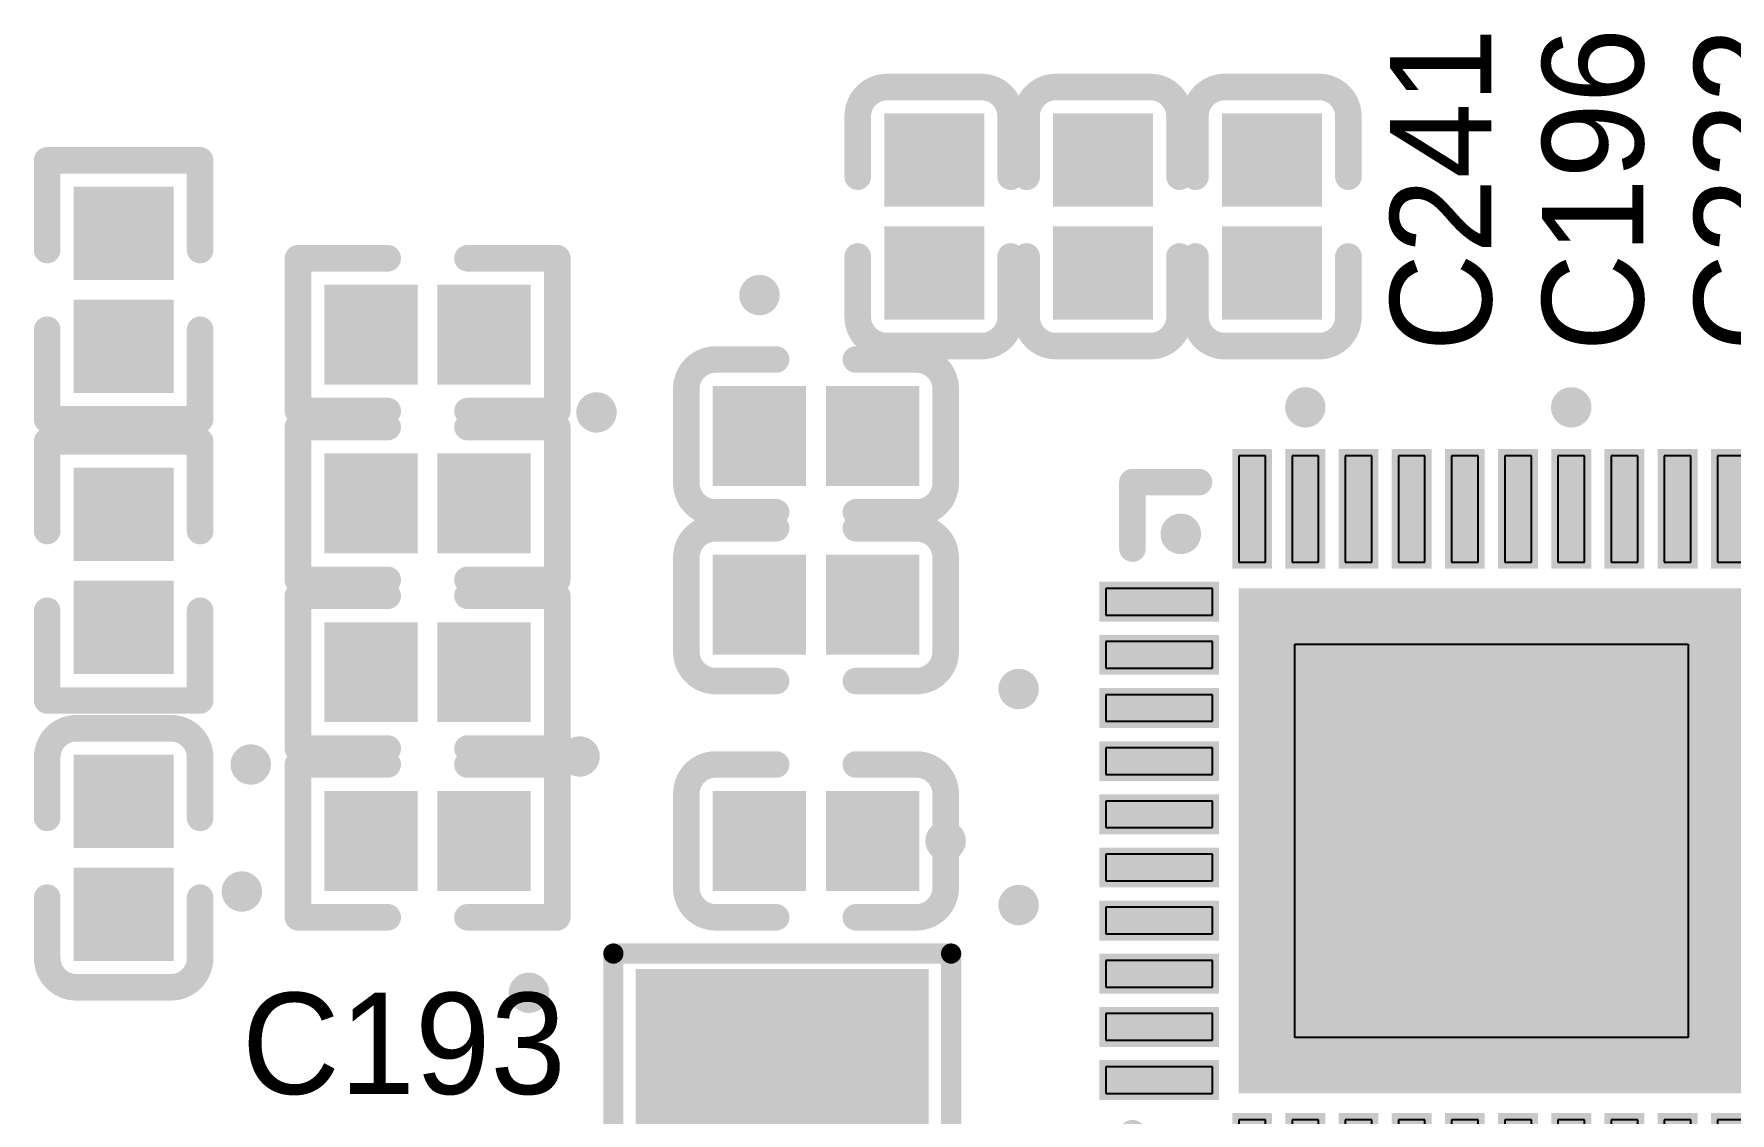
# Model space of a CAD drawing. Header units: millimetres. Extents: x 1205 to 1330, y 770 to 864.
# Drawn here: x 1279.68 to 1292.43, y 819.02 to 827.15 of the extents above; entities that cross this region are included whole.
import ezdxf

# ---------------------------------------------------------------- set-up
doc = ezdxf.new("R2010")
doc.units = ezdxf.units.MM
for name, color, linetype in [('TopOverlay', 2, 'Continuous'), ('TopPaste', 8, 'Continuous'), ('TopSolder', 216, 'Continuous'), ('ViaHoleLayer', 16, 'Continuous')]:
    doc.layers.add(name, color=color, linetype=linetype)

# ---------------------------------------------------------------- blocks, each defined once
blk = doc.blocks.new('0402_C_171')
at = {"layer": 'TopOverlay', "const_width": 0.2}
for points in [[(-0.975, 0.355, -0.414214), (-0.755, 0.575)], [(0.755, 0.575, -0.414214), (0.975, 0.355)], [(-0.755, -0.575, -0.414214), (-0.975, -0.355)], [(0.975, -0.355, -0.414214), (0.755, -0.575)]]:
    blk.add_lwpolyline(points, format="xyb", dxfattribs=at)
at = {"layer": 'TopOverlay', "const_width": 0.1}
for points in [[(-0.805, 0.575, 1), (-0.705, 0.575, 1)], [(-0.8, 0.575, 1), (-0.7, 0.575, 1)], [(-0.35, 0.575, 1), (-0.25, 0.575, 1)], [(0.25, 0.575, 1), (0.35, 0.575, 1)], [(0.7, 0.575, 1), (0.8, 0.575, 1)], [(0.705, 0.575, 1), (0.805, 0.575, 1)], [(-1.025, 0.355, 1), (-0.925, 0.355, 1)], [(-1.025, 0.355, 1), (-0.925, 0.355, 1)], [(0.925, 0.355, 1), (1.025, 0.355, 1)], [(0.925, 0.355, 1), (1.025, 0.355, 1)], [(-1.025, -0.355, 1), (-0.925, -0.355, 1)], [(-1.025, -0.355, 1), (-0.925, -0.355, 1)], [(0.925, -0.355, 1), (1.025, -0.355, 1)], [(0.925, -0.355, 1), (1.025, -0.355, 1)], [(-0.805, -0.575, 1), (-0.705, -0.575, 1)], [(-0.8, -0.575, 1), (-0.7, -0.575, 1)], [(-0.35, -0.575, 1), (-0.25, -0.575, 1)], [(0.25, -0.575, 1), (0.35, -0.575, 1)], [(0.7, -0.575, 1), (0.8, -0.575, 1)], [(0.705, -0.575, 1), (0.805, -0.575, 1)]]:
    blk.add_lwpolyline(points, format="xyb", close=True, dxfattribs=at)
at = {"layer": 'TopOverlay', "const_width": 0.2}
for points in [[(-0.75, 0.575), (-0.3, 0.575)], [(0.3, 0.575), (0.75, 0.575)], [(-0.975, -0.355), (-0.975, 0.355)], [(0.975, -0.355), (0.975, 0.355)], [(-0.75, -0.575), (-0.3, -0.575)], [(0.3, -0.575), (0.75, -0.575)]]:
    blk.add_lwpolyline(points, dxfattribs=at)
at = {"layer": 'TopPaste'}
for points in [[(-0.725, -0.325), (-0.125, -0.325), (-0.725, 0.325), (-0.125, 0.325)], [(0.125, -0.325), (0.725, -0.325), (0.125, 0.325), (0.725, 0.325)]]:
    blk.add_solid(points, dxfattribs=at)
at = {"layer": 'TopSolder'}
for points in [[(-0.776, -0.376), (-0.074, -0.376), (-0.776, 0.376), (-0.074, 0.376)], [(0.074, -0.376), (0.776, -0.376), (0.074, 0.376), (0.776, 0.376)]]:
    blk.add_solid(points, dxfattribs=at)
blk = doc.blocks.new('0402_C_208')
at = {"layer": 'TopOverlay', "const_width": 0.2}
for points in [[(-0.975, 0.355, -0.414214), (-0.755, 0.575)], [(0.755, 0.575, -0.414214), (0.975, 0.355)], [(-0.755, -0.575, -0.414214), (-0.975, -0.355)], [(0.975, -0.355, -0.414214), (0.755, -0.575)]]:
    blk.add_lwpolyline(points, format="xyb", dxfattribs=at)
at = {"layer": 'TopOverlay', "const_width": 0.1}
for points in [[(-0.805, 0.575, 1), (-0.705, 0.575, 1)], [(-0.8, 0.575, 1), (-0.7, 0.575, 1)], [(-0.35, 0.575, 1), (-0.25, 0.575, 1)], [(0.25, 0.575, 1), (0.35, 0.575, 1)], [(0.7, 0.575, 1), (0.8, 0.575, 1)], [(0.705, 0.575, 1), (0.805, 0.575, 1)], [(-1.025, 0.355, 1), (-0.925, 0.355, 1)], [(-1.025, 0.355, 1), (-0.925, 0.355, 1)], [(0.925, 0.355, 1), (1.025, 0.355, 1)], [(0.925, 0.355, 1), (1.025, 0.355, 1)], [(-1.025, -0.355, 1), (-0.925, -0.355, 1)], [(-1.025, -0.355, 1), (-0.925, -0.355, 1)], [(0.925, -0.355, 1), (1.025, -0.355, 1)], [(0.925, -0.355, 1), (1.025, -0.355, 1)], [(-0.805, -0.575, 1), (-0.705, -0.575, 1)], [(-0.8, -0.575, 1), (-0.7, -0.575, 1)], [(-0.35, -0.575, 1), (-0.25, -0.575, 1)], [(0.25, -0.575, 1), (0.35, -0.575, 1)], [(0.7, -0.575, 1), (0.8, -0.575, 1)], [(0.705, -0.575, 1), (0.805, -0.575, 1)]]:
    blk.add_lwpolyline(points, format="xyb", close=True, dxfattribs=at)
at = {"layer": 'TopOverlay', "const_width": 0.2}
for points in [[(-0.75, 0.575), (-0.3, 0.575)], [(0.3, 0.575), (0.75, 0.575)], [(-0.975, -0.355), (-0.975, 0.355)], [(0.975, -0.355), (0.975, 0.355)], [(-0.75, -0.575), (-0.3, -0.575)], [(0.3, -0.575), (0.75, -0.575)]]:
    blk.add_lwpolyline(points, dxfattribs=at)
at = {"layer": 'TopPaste'}
for points in [[(-0.725, -0.325), (-0.125, -0.325), (-0.725, 0.325), (-0.125, 0.325)], [(0.125, -0.325), (0.725, -0.325), (0.125, 0.325), (0.725, 0.325)]]:
    blk.add_solid(points, dxfattribs=at)
at = {"layer": 'TopSolder'}
for points in [[(-0.776, -0.376), (-0.074, -0.376), (-0.776, 0.376), (-0.074, 0.376)], [(0.074, -0.376), (0.776, -0.376), (0.074, 0.376), (0.776, 0.376)]]:
    blk.add_solid(points, dxfattribs=at)
blk = doc.blocks.new('0402_C_211')
at = {"layer": 'TopOverlay', "const_width": 0.2}
for points in [[(-0.975, 0.355, -0.414214), (-0.755, 0.575)], [(0.755, 0.575, -0.414214), (0.975, 0.355)], [(-0.755, -0.575, -0.414214), (-0.975, -0.355)], [(0.975, -0.355, -0.414214), (0.755, -0.575)]]:
    blk.add_lwpolyline(points, format="xyb", dxfattribs=at)
at = {"layer": 'TopOverlay', "const_width": 0.1}
for points in [[(-0.805, 0.575, 1), (-0.705, 0.575, 1)], [(-0.8, 0.575, 1), (-0.7, 0.575, 1)], [(-0.35, 0.575, 1), (-0.25, 0.575, 1)], [(0.25, 0.575, 1), (0.35, 0.575, 1)], [(0.7, 0.575, 1), (0.8, 0.575, 1)], [(0.705, 0.575, 1), (0.805, 0.575, 1)], [(-1.025, 0.355, 1), (-0.925, 0.355, 1)], [(-1.025, 0.355, 1), (-0.925, 0.355, 1)], [(0.925, 0.355, 1), (1.025, 0.355, 1)], [(0.925, 0.355, 1), (1.025, 0.355, 1)], [(-1.025, -0.355, 1), (-0.925, -0.355, 1)], [(-1.025, -0.355, 1), (-0.925, -0.355, 1)], [(0.925, -0.355, 1), (1.025, -0.355, 1)], [(0.925, -0.355, 1), (1.025, -0.355, 1)], [(-0.805, -0.575, 1), (-0.705, -0.575, 1)], [(-0.8, -0.575, 1), (-0.7, -0.575, 1)], [(-0.35, -0.575, 1), (-0.25, -0.575, 1)], [(0.25, -0.575, 1), (0.35, -0.575, 1)], [(0.7, -0.575, 1), (0.8, -0.575, 1)], [(0.705, -0.575, 1), (0.805, -0.575, 1)]]:
    blk.add_lwpolyline(points, format="xyb", close=True, dxfattribs=at)
at = {"layer": 'TopOverlay', "const_width": 0.2}
for points in [[(-0.3, 0.575), (-0.75, 0.575)], [(0.75, 0.575), (0.3, 0.575)], [(-0.975, -0.355), (-0.975, 0.355)], [(0.975, -0.355), (0.975, 0.355)], [(-0.75, -0.575), (-0.3, -0.575)], [(0.75, -0.575), (0.3, -0.575)]]:
    blk.add_lwpolyline(points, dxfattribs=at)
at = {"layer": 'TopPaste'}
for points in [[(-0.725, -0.325), (-0.125, -0.325), (-0.725, 0.325), (-0.125, 0.325)], [(0.125, -0.325), (0.725, -0.325), (0.125, 0.325), (0.725, 0.325)]]:
    blk.add_solid(points, dxfattribs=at)
at = {"layer": 'TopSolder'}
for points in [[(-0.776, -0.376), (-0.074, -0.376), (-0.776, 0.376), (-0.074, 0.376)], [(0.074, -0.376), (0.776, -0.376), (0.074, 0.376), (0.776, 0.376)]]:
    blk.add_solid(points, dxfattribs=at)
blk = doc.blocks.new('0402_C_212')
at = {"layer": 'TopOverlay', "const_width": 0.2}
for points in [[(-0.975, 0.355, -0.414214), (-0.755, 0.575)], [(0.755, 0.575, -0.414214), (0.975, 0.355)], [(-0.755, -0.575, -0.414214), (-0.975, -0.355)], [(0.975, -0.355, -0.414214), (0.755, -0.575)]]:
    blk.add_lwpolyline(points, format="xyb", dxfattribs=at)
at = {"layer": 'TopOverlay', "const_width": 0.1}
for points in [[(-0.805, 0.575, 1), (-0.705, 0.575, 1)], [(-0.8, 0.575, 1), (-0.7, 0.575, 1)], [(-0.35, 0.575, 1), (-0.25, 0.575, 1)], [(0.25, 0.575, 1), (0.35, 0.575, 1)], [(0.7, 0.575, 1), (0.8, 0.575, 1)], [(0.705, 0.575, 1), (0.805, 0.575, 1)], [(-1.025, 0.355, 1), (-0.925, 0.355, 1)], [(-1.025, 0.355, 1), (-0.925, 0.355, 1)], [(0.925, 0.355, 1), (1.025, 0.355, 1)], [(0.925, 0.355, 1), (1.025, 0.355, 1)], [(-1.025, -0.355, 1), (-0.925, -0.355, 1)], [(-1.025, -0.355, 1), (-0.925, -0.355, 1)], [(0.925, -0.355, 1), (1.025, -0.355, 1)], [(0.925, -0.355, 1), (1.025, -0.355, 1)], [(-0.805, -0.575, 1), (-0.705, -0.575, 1)], [(-0.8, -0.575, 1), (-0.7, -0.575, 1)], [(-0.35, -0.575, 1), (-0.25, -0.575, 1)], [(0.25, -0.575, 1), (0.35, -0.575, 1)], [(0.7, -0.575, 1), (0.8, -0.575, 1)], [(0.705, -0.575, 1), (0.805, -0.575, 1)]]:
    blk.add_lwpolyline(points, format="xyb", close=True, dxfattribs=at)
at = {"layer": 'TopOverlay', "const_width": 0.2}
for points in [[(-0.75, 0.575), (-0.3, 0.575)], [(0.3, 0.575), (0.75, 0.575)], [(-0.975, -0.355), (-0.975, 0.355)], [(0.975, -0.355), (0.975, 0.355)], [(-0.75, -0.575), (-0.3, -0.575)], [(0.3, -0.575), (0.75, -0.575)]]:
    blk.add_lwpolyline(points, dxfattribs=at)
at = {"layer": 'TopPaste'}
for points in [[(-0.725, -0.325), (-0.125, -0.325), (-0.725, 0.325), (-0.125, 0.325)], [(0.125, -0.325), (0.725, -0.325), (0.125, 0.325), (0.725, 0.325)]]:
    blk.add_solid(points, dxfattribs=at)
at = {"layer": 'TopSolder'}
for points in [[(-0.776, -0.376), (-0.074, -0.376), (-0.776, 0.376), (-0.074, 0.376)], [(0.074, -0.376), (0.776, -0.376), (0.074, 0.376), (0.776, 0.376)]]:
    blk.add_solid(points, dxfattribs=at)
blk = doc.blocks.new('0402_R_397')
at = {"layer": 'TopOverlay', "const_width": 0.2}
for points in [[(-0.975, 0.575), (-0.975, -0.575)], [(-0.3, 0.575), (-0.975, 0.575)], [(0.975, 0.575), (0.3, 0.575)], [(0.975, -0.575), (0.975, 0.575)], [(-0.3, -0.575), (-0.975, -0.575)], [(0.975, -0.575), (0.3, -0.575)]]:
    blk.add_lwpolyline(points, dxfattribs=at)
at = {"layer": 'TopOverlay', "const_width": 0.1}
for points in [[(-1.025, 0.575, 1), (-0.925, 0.575, 1)], [(-1.025, 0.575, 1), (-0.925, 0.575, 1)], [(-0.35, 0.575, 1), (-0.25, 0.575, 1)], [(0.25, 0.575, 1), (0.35, 0.575, 1)], [(0.925, 0.575, 1), (1.025, 0.575, 1)], [(0.925, 0.575, 1), (1.025, 0.575, 1)], [(-1.025, -0.575, 1), (-0.925, -0.575, 1)], [(-1.025, -0.575, 1), (-0.925, -0.575, 1)], [(-0.35, -0.575, 1), (-0.25, -0.575, 1)], [(0.25, -0.575, 1), (0.35, -0.575, 1)], [(0.925, -0.575, 1), (1.025, -0.575, 1)], [(0.925, -0.575, 1), (1.025, -0.575, 1)]]:
    blk.add_lwpolyline(points, format="xyb", close=True, dxfattribs=at)
at = {"layer": 'TopPaste'}
for points in [[(-0.725, -0.325), (-0.125, -0.325), (-0.725, 0.325), (-0.125, 0.325)], [(0.125, -0.325), (0.725, -0.325), (0.125, 0.325), (0.725, 0.325)]]:
    blk.add_solid(points, dxfattribs=at)
at = {"layer": 'TopSolder'}
for points in [[(-0.776, -0.376), (-0.074, -0.376), (-0.776, 0.376), (-0.074, 0.376)], [(0.074, -0.376), (0.776, -0.376), (0.074, 0.376), (0.776, 0.376)]]:
    blk.add_solid(points, dxfattribs=at)
blk = doc.blocks.new('0402_R_398')
at = {"layer": 'TopOverlay', "const_width": 0.2}
for points in [[(-0.975, -0.575), (-0.975, 0.575)], [(-0.975, 0.575), (-0.3, 0.575)], [(0.3, 0.575), (0.975, 0.575)], [(0.975, 0.575), (0.975, -0.575)], [(-0.975, -0.575), (-0.3, -0.575)], [(0.3, -0.575), (0.975, -0.575)]]:
    blk.add_lwpolyline(points, dxfattribs=at)
at = {"layer": 'TopOverlay', "const_width": 0.1}
for points in [[(-1.025, 0.575, 1), (-0.925, 0.575, 1)], [(-1.025, 0.575, 1), (-0.925, 0.575, 1)], [(-0.35, 0.575, 1), (-0.25, 0.575, 1)], [(0.25, 0.575, 1), (0.35, 0.575, 1)], [(0.925, 0.575, 1), (1.025, 0.575, 1)], [(0.925, 0.575, 1), (1.025, 0.575, 1)], [(-1.025, -0.575, 1), (-0.925, -0.575, 1)], [(-1.025, -0.575, 1), (-0.925, -0.575, 1)], [(-0.35, -0.575, 1), (-0.25, -0.575, 1)], [(0.25, -0.575, 1), (0.35, -0.575, 1)], [(0.925, -0.575, 1), (1.025, -0.575, 1)], [(0.925, -0.575, 1), (1.025, -0.575, 1)]]:
    blk.add_lwpolyline(points, format="xyb", close=True, dxfattribs=at)
at = {"layer": 'TopPaste'}
for points in [[(-0.725, -0.325), (-0.125, -0.325), (-0.725, 0.325), (-0.125, 0.325)], [(0.125, -0.325), (0.725, -0.325), (0.125, 0.325), (0.725, 0.325)]]:
    blk.add_solid(points, dxfattribs=at)
at = {"layer": 'TopSolder'}
for points in [[(-0.776, -0.376), (-0.074, -0.376), (-0.776, 0.376), (-0.074, 0.376)], [(0.074, -0.376), (0.776, -0.376), (0.074, 0.376), (0.776, 0.376)]]:
    blk.add_solid(points, dxfattribs=at)
blk = doc.blocks.new('0402_R_400')
at = {"layer": 'TopOverlay', "const_width": 0.2}
for points in [[(-0.975, 0.575), (-0.975, -0.575)], [(-0.3, 0.575), (-0.975, 0.575)], [(0.975, 0.575), (0.3, 0.575)], [(0.975, -0.575), (0.975, 0.575)], [(-0.3, -0.575), (-0.975, -0.575)], [(0.975, -0.575), (0.3, -0.575)]]:
    blk.add_lwpolyline(points, dxfattribs=at)
at = {"layer": 'TopOverlay', "const_width": 0.1}
for points in [[(-1.025, 0.575, 1), (-0.925, 0.575, 1)], [(-1.025, 0.575, 1), (-0.925, 0.575, 1)], [(-0.35, 0.575, 1), (-0.25, 0.575, 1)], [(0.25, 0.575, 1), (0.35, 0.575, 1)], [(0.925, 0.575, 1), (1.025, 0.575, 1)], [(0.925, 0.575, 1), (1.025, 0.575, 1)], [(-1.025, -0.575, 1), (-0.925, -0.575, 1)], [(-1.025, -0.575, 1), (-0.925, -0.575, 1)], [(-0.35, -0.575, 1), (-0.25, -0.575, 1)], [(0.25, -0.575, 1), (0.35, -0.575, 1)], [(0.925, -0.575, 1), (1.025, -0.575, 1)], [(0.925, -0.575, 1), (1.025, -0.575, 1)]]:
    blk.add_lwpolyline(points, format="xyb", close=True, dxfattribs=at)
at = {"layer": 'TopPaste'}
for points in [[(-0.725, -0.325), (-0.125, -0.325), (-0.725, 0.325), (-0.125, 0.325)], [(0.125, -0.325), (0.725, -0.325), (0.125, 0.325), (0.725, 0.325)]]:
    blk.add_solid(points, dxfattribs=at)
at = {"layer": 'TopSolder'}
for points in [[(-0.776, -0.376), (-0.074, -0.376), (-0.776, 0.376), (-0.074, 0.376)], [(0.074, -0.376), (0.776, -0.376), (0.074, 0.376), (0.776, 0.376)]]:
    blk.add_solid(points, dxfattribs=at)
blk = doc.blocks.new('0402_R_514')
at = {"layer": 'TopOverlay', "const_width": 0.2}
for points in [[(-0.975, 0.575), (-0.3, 0.575)], [(-0.975, -0.575), (-0.975, 0.575)], [(0.3, 0.575), (0.975, 0.575)], [(0.975, 0.575), (0.975, -0.575)], [(-0.975, -0.575), (-0.3, -0.575)], [(0.3, -0.575), (0.975, -0.575)]]:
    blk.add_lwpolyline(points, dxfattribs=at)
at = {"layer": 'TopOverlay', "const_width": 0.1}
for points in [[(-1.025, 0.575, 1), (-0.925, 0.575, 1)], [(-1.025, 0.575, 1), (-0.925, 0.575, 1)], [(-0.35, 0.575, 1), (-0.25, 0.575, 1)], [(0.25, 0.575, 1), (0.35, 0.575, 1)], [(0.925, 0.575, 1), (1.025, 0.575, 1)], [(0.925, 0.575, 1), (1.025, 0.575, 1)], [(-1.025, -0.575, 1), (-0.925, -0.575, 1)], [(-1.025, -0.575, 1), (-0.925, -0.575, 1)], [(-0.35, -0.575, 1), (-0.25, -0.575, 1)], [(0.25, -0.575, 1), (0.35, -0.575, 1)], [(0.925, -0.575, 1), (1.025, -0.575, 1)], [(0.925, -0.575, 1), (1.025, -0.575, 1)]]:
    blk.add_lwpolyline(points, format="xyb", close=True, dxfattribs=at)
at = {"layer": 'TopPaste'}
for points in [[(-0.725, -0.325), (-0.125, -0.325), (-0.725, 0.325), (-0.125, 0.325)], [(0.125, -0.325), (0.725, -0.325), (0.125, 0.325), (0.725, 0.325)]]:
    blk.add_solid(points, dxfattribs=at)
at = {"layer": 'TopSolder'}
for points in [[(-0.776, -0.376), (-0.074, -0.376), (-0.776, 0.376), (-0.074, 0.376)], [(0.074, -0.376), (0.776, -0.376), (0.074, 0.376), (0.776, 0.376)]]:
    blk.add_solid(points, dxfattribs=at)
blk = doc.blocks.new('0402_R_517')
at = {"layer": 'TopOverlay', "const_width": 0.2}
for points in [[(-0.975, 0.575), (-0.3, 0.575)], [(-0.975, 0.575), (-0.975, -0.575)], [(0.3, 0.575), (0.975, 0.575)], [(0.975, 0.575), (0.975, -0.575)], [(-0.3, -0.575), (-0.975, -0.575)], [(0.975, -0.575), (0.3, -0.575)]]:
    blk.add_lwpolyline(points, dxfattribs=at)
at = {"layer": 'TopOverlay', "const_width": 0.1}
for points in [[(-1.025, 0.575, 1), (-0.925, 0.575, 1)], [(-1.025, 0.575, 1), (-0.925, 0.575, 1)], [(-0.35, 0.575, 1), (-0.25, 0.575, 1)], [(0.25, 0.575, 1), (0.35, 0.575, 1)], [(0.925, 0.575, 1), (1.025, 0.575, 1)], [(0.925, 0.575, 1), (1.025, 0.575, 1)], [(-1.025, -0.575, 1), (-0.925, -0.575, 1)], [(-1.025, -0.575, 1), (-0.925, -0.575, 1)], [(-0.35, -0.575, 1), (-0.25, -0.575, 1)], [(0.25, -0.575, 1), (0.35, -0.575, 1)], [(0.925, -0.575, 1), (1.025, -0.575, 1)], [(0.925, -0.575, 1), (1.025, -0.575, 1)]]:
    blk.add_lwpolyline(points, format="xyb", close=True, dxfattribs=at)
at = {"layer": 'TopPaste'}
for points in [[(-0.725, -0.325), (-0.125, -0.325), (-0.725, 0.325), (-0.125, 0.325)], [(0.125, -0.325), (0.725, -0.325), (0.125, 0.325), (0.725, 0.325)]]:
    blk.add_solid(points, dxfattribs=at)
at = {"layer": 'TopSolder'}
for points in [[(-0.776, -0.376), (-0.074, -0.376), (-0.776, 0.376), (-0.074, 0.376)], [(0.074, -0.376), (0.776, -0.376), (0.074, 0.376), (0.776, 0.376)]]:
    blk.add_solid(points, dxfattribs=at)
blk = doc.blocks.new('0402_R_538')
at = {"layer": 'TopOverlay', "const_width": 0.2}
for points in [[(-0.3, 0.575), (-0.975, 0.575)], [(-0.975, -0.575), (-0.975, 0.575)], [(0.975, 0.575), (0.3, 0.575)], [(0.975, -0.575), (0.975, 0.575)], [(-0.975, -0.575), (-0.3, -0.575)], [(0.3, -0.575), (0.975, -0.575)]]:
    blk.add_lwpolyline(points, dxfattribs=at)
at = {"layer": 'TopOverlay', "const_width": 0.1}
for points in [[(-1.025, 0.575, 1), (-0.925, 0.575, 1)], [(-1.025, 0.575, 1), (-0.925, 0.575, 1)], [(-0.35, 0.575, 1), (-0.25, 0.575, 1)], [(0.25, 0.575, 1), (0.35, 0.575, 1)], [(0.925, 0.575, 1), (1.025, 0.575, 1)], [(0.925, 0.575, 1), (1.025, 0.575, 1)], [(-1.025, -0.575, 1), (-0.925, -0.575, 1)], [(-1.025, -0.575, 1), (-0.925, -0.575, 1)], [(-0.35, -0.575, 1), (-0.25, -0.575, 1)], [(0.25, -0.575, 1), (0.35, -0.575, 1)], [(0.925, -0.575, 1), (1.025, -0.575, 1)], [(0.925, -0.575, 1), (1.025, -0.575, 1)]]:
    blk.add_lwpolyline(points, format="xyb", close=True, dxfattribs=at)
at = {"layer": 'TopPaste'}
for points in [[(-0.725, -0.325), (-0.125, -0.325), (-0.725, 0.325), (-0.125, 0.325)], [(0.125, -0.325), (0.725, -0.325), (0.125, 0.325), (0.725, 0.325)]]:
    blk.add_solid(points, dxfattribs=at)
at = {"layer": 'TopSolder'}
for points in [[(-0.776, -0.376), (-0.074, -0.376), (-0.776, 0.376), (-0.074, 0.376)], [(0.074, -0.376), (0.776, -0.376), (0.074, 0.376), (0.776, 0.376)]]:
    blk.add_solid(points, dxfattribs=at)
blk = doc.blocks.new('0402_C_627')
at = {"layer": 'TopOverlay', "const_width": 0.2}
for points in [[(-0.975, 0.355, -0.414214), (-0.755, 0.575)], [(0.755, 0.575, -0.414214), (0.975, 0.355)], [(-0.755, -0.575, -0.414214), (-0.975, -0.355)], [(0.975, -0.355, -0.414214), (0.755, -0.575)]]:
    blk.add_lwpolyline(points, format="xyb", dxfattribs=at)
at = {"layer": 'TopOverlay', "const_width": 0.1}
for points in [[(-0.805, 0.575, 1), (-0.705, 0.575, 1)], [(-0.8, 0.575, 1), (-0.7, 0.575, 1)], [(-0.35, 0.575, 1), (-0.25, 0.575, 1)], [(0.25, 0.575, 1), (0.35, 0.575, 1)], [(0.7, 0.575, 1), (0.8, 0.575, 1)], [(0.705, 0.575, 1), (0.805, 0.575, 1)], [(-1.025, 0.355, 1), (-0.925, 0.355, 1)], [(-1.025, 0.355, 1), (-0.925, 0.355, 1)], [(0.925, 0.355, 1), (1.025, 0.355, 1)], [(0.925, 0.355, 1), (1.025, 0.355, 1)], [(-1.025, -0.355, 1), (-0.925, -0.355, 1)], [(-1.025, -0.355, 1), (-0.925, -0.355, 1)], [(0.925, -0.355, 1), (1.025, -0.355, 1)], [(0.925, -0.355, 1), (1.025, -0.355, 1)], [(-0.805, -0.575, 1), (-0.705, -0.575, 1)], [(-0.8, -0.575, 1), (-0.7, -0.575, 1)], [(-0.35, -0.575, 1), (-0.25, -0.575, 1)], [(0.25, -0.575, 1), (0.35, -0.575, 1)], [(0.7, -0.575, 1), (0.8, -0.575, 1)], [(0.705, -0.575, 1), (0.805, -0.575, 1)]]:
    blk.add_lwpolyline(points, format="xyb", close=True, dxfattribs=at)
at = {"layer": 'TopOverlay', "const_width": 0.2}
for points in [[(-0.3, 0.575), (-0.75, 0.575)], [(0.75, 0.575), (0.3, 0.575)], [(-0.975, -0.355), (-0.975, 0.355)], [(0.975, -0.355), (0.975, 0.355)], [(-0.75, -0.575), (-0.3, -0.575)], [(0.75, -0.575), (0.3, -0.575)]]:
    blk.add_lwpolyline(points, dxfattribs=at)
at = {"layer": 'TopPaste'}
for points in [[(-0.725, -0.325), (-0.125, -0.325), (-0.725, 0.325), (-0.125, 0.325)], [(0.125, -0.325), (0.725, -0.325), (0.125, 0.325), (0.725, 0.325)]]:
    blk.add_solid(points, dxfattribs=at)
at = {"layer": 'TopSolder'}
for points in [[(-0.776, -0.376), (-0.074, -0.376), (-0.776, 0.376), (-0.074, 0.376)], [(0.074, -0.376), (0.776, -0.376), (0.074, 0.376), (0.776, 0.376)]]:
    blk.add_solid(points, dxfattribs=at)
blk = doc.blocks.new('0402_C_631')
at = {"layer": 'TopOverlay', "const_width": 0.2}
for points in [[(-0.975, 0.355, -0.414214), (-0.755, 0.575)], [(0.755, 0.575, -0.414214), (0.975, 0.355)], [(-0.755, -0.575, -0.414214), (-0.975, -0.355)], [(0.975, -0.355, -0.414214), (0.755, -0.575)]]:
    blk.add_lwpolyline(points, format="xyb", dxfattribs=at)
at = {"layer": 'TopOverlay', "const_width": 0.1}
for points in [[(-0.805, 0.575, 1), (-0.705, 0.575, 1)], [(-0.8, 0.575, 1), (-0.7, 0.575, 1)], [(-0.35, 0.575, 1), (-0.25, 0.575, 1)], [(0.25, 0.575, 1), (0.35, 0.575, 1)], [(0.7, 0.575, 1), (0.8, 0.575, 1)], [(0.705, 0.575, 1), (0.805, 0.575, 1)], [(-1.025, 0.355, 1), (-0.925, 0.355, 1)], [(-1.025, 0.355, 1), (-0.925, 0.355, 1)], [(0.925, 0.355, 1), (1.025, 0.355, 1)], [(0.925, 0.355, 1), (1.025, 0.355, 1)], [(-1.025, -0.355, 1), (-0.925, -0.355, 1)], [(-1.025, -0.355, 1), (-0.925, -0.355, 1)], [(0.925, -0.355, 1), (1.025, -0.355, 1)], [(0.925, -0.355, 1), (1.025, -0.355, 1)], [(-0.805, -0.575, 1), (-0.705, -0.575, 1)], [(-0.8, -0.575, 1), (-0.7, -0.575, 1)], [(-0.35, -0.575, 1), (-0.25, -0.575, 1)], [(0.25, -0.575, 1), (0.35, -0.575, 1)], [(0.7, -0.575, 1), (0.8, -0.575, 1)], [(0.705, -0.575, 1), (0.805, -0.575, 1)]]:
    blk.add_lwpolyline(points, format="xyb", close=True, dxfattribs=at)
at = {"layer": 'TopOverlay', "const_width": 0.2}
for points in [[(-0.75, 0.575), (-0.3, 0.575)], [(0.75, 0.575), (0.3, 0.575)], [(-0.975, -0.355), (-0.975, 0.355)], [(0.975, -0.355), (0.975, 0.355)], [(-0.75, -0.575), (-0.3, -0.575)], [(0.75, -0.575), (0.3, -0.575)]]:
    blk.add_lwpolyline(points, dxfattribs=at)
at = {"layer": 'TopPaste'}
for points in [[(-0.725, -0.325), (-0.125, -0.325), (-0.725, 0.325), (-0.125, 0.325)], [(0.125, -0.325), (0.725, -0.325), (0.125, 0.325), (0.725, 0.325)]]:
    blk.add_solid(points, dxfattribs=at)
at = {"layer": 'TopSolder'}
for points in [[(-0.776, -0.376), (-0.074, -0.376), (-0.776, 0.376), (-0.074, 0.376)], [(0.074, -0.376), (0.776, -0.376), (0.074, 0.376), (0.776, 0.376)]]:
    blk.add_solid(points, dxfattribs=at)
blk = doc.blocks.new('0402_C_639')
at = {"layer": 'TopOverlay', "const_width": 0.2}
for points in [[(-0.975, 0.355, -0.414214), (-0.755, 0.575)], [(0.755, 0.575, -0.414214), (0.975, 0.355)], [(-0.755, -0.575, -0.414214), (-0.975, -0.355)], [(0.975, -0.355, -0.414214), (0.755, -0.575)]]:
    blk.add_lwpolyline(points, format="xyb", dxfattribs=at)
at = {"layer": 'TopOverlay', "const_width": 0.1}
for points in [[(-0.805, 0.575, 1), (-0.705, 0.575, 1)], [(-0.8, 0.575, 1), (-0.7, 0.575, 1)], [(-0.35, 0.575, 1), (-0.25, 0.575, 1)], [(0.25, 0.575, 1), (0.35, 0.575, 1)], [(0.7, 0.575, 1), (0.8, 0.575, 1)], [(0.705, 0.575, 1), (0.805, 0.575, 1)], [(-1.025, 0.355, 1), (-0.925, 0.355, 1)], [(-1.025, 0.355, 1), (-0.925, 0.355, 1)], [(0.925, 0.355, 1), (1.025, 0.355, 1)], [(0.925, 0.355, 1), (1.025, 0.355, 1)], [(-1.025, -0.355, 1), (-0.925, -0.355, 1)], [(-1.025, -0.355, 1), (-0.925, -0.355, 1)], [(0.925, -0.355, 1), (1.025, -0.355, 1)], [(0.925, -0.355, 1), (1.025, -0.355, 1)], [(-0.805, -0.575, 1), (-0.705, -0.575, 1)], [(-0.8, -0.575, 1), (-0.7, -0.575, 1)], [(-0.35, -0.575, 1), (-0.25, -0.575, 1)], [(0.25, -0.575, 1), (0.35, -0.575, 1)], [(0.7, -0.575, 1), (0.8, -0.575, 1)], [(0.705, -0.575, 1), (0.805, -0.575, 1)]]:
    blk.add_lwpolyline(points, format="xyb", close=True, dxfattribs=at)
at = {"layer": 'TopOverlay', "const_width": 0.2}
for points in [[(-0.3, 0.575), (-0.75, 0.575)], [(0.75, 0.575), (0.3, 0.575)], [(-0.975, -0.355), (-0.975, 0.355)], [(0.975, -0.355), (0.975, 0.355)], [(-0.75, -0.575), (-0.3, -0.575)], [(0.3, -0.575), (0.75, -0.575)]]:
    blk.add_lwpolyline(points, dxfattribs=at)
at = {"layer": 'TopPaste'}
for points in [[(-0.725, -0.325), (-0.125, -0.325), (-0.725, 0.325), (-0.125, 0.325)], [(0.125, -0.325), (0.725, -0.325), (0.125, 0.325), (0.725, 0.325)]]:
    blk.add_solid(points, dxfattribs=at)
at = {"layer": 'TopSolder'}
for points in [[(-0.776, -0.376), (-0.074, -0.376), (-0.776, 0.376), (-0.074, 0.376)], [(0.074, -0.376), (0.776, -0.376), (0.074, 0.376), (0.776, 0.376)]]:
    blk.add_solid(points, dxfattribs=at)
blk = doc.blocks.new('IND_252012_650')
at = {"layer": 'TopOverlay', "const_width": 0.152}
for points in [[(1.871, 1.27), (-1.819, 1.27)], [(-1.819, -1.27), (-1.819, 1.27)], [(1.871, -1.27), (1.871, 1.27)], [(0.086, 0.483), (0.086, 0.686)], [(-0.079, 0.318), (0.086, 0.483)], [(0.086, 0.152), (-0.079, 0.318)], [(-0.079, -0.013), (0.086, 0.152)], [(0.086, -0.178), (-0.079, -0.013)], [(-0.079, -0.343), (0.086, -0.178)], [(0.086, -0.508), (-0.079, -0.343)], [(0.086, -0.711), (0.086, -0.508)], [(1.871, -1.27), (-1.819, -1.27)]]:
    blk.add_lwpolyline(points, dxfattribs=at)
at = {"layer": 'TopOverlay', "const_width": 0.0762}
for points in [[(-1.857, 1.27, 1), (-1.781, 1.27, 1)], [(-1.857, 1.27, 1), (-1.781, 1.27, 1)], [(1.833, 1.27, 1), (1.909, 1.27, 1)], [(1.833, 1.27, 1), (1.909, 1.27, 1)], [(0.048, 0.686, 1), (0.124, 0.686, 1)], [(0.048, 0.483, 1), (0.124, 0.483, 1)], [(0.048, 0.483, 1), (0.124, 0.483, 1)], [(-0.117, 0.318, 1), (-0.041, 0.318, 1)], [(-0.117, 0.318, 1), (-0.041, 0.318, 1)], [(0.048, 0.152, 1), (0.124, 0.152, 1)], [(0.048, 0.152, 1), (0.124, 0.152, 1)], [(-0.117, -0.013, 1), (-0.041, -0.013, 1)], [(-0.117, -0.013, 1), (-0.041, -0.013, 1)], [(0.048, -0.178, 1), (0.124, -0.178, 1)], [(0.048, -0.178, 1), (0.124, -0.178, 1)], [(-0.117, -0.343, 1), (-0.041, -0.343, 1)], [(-0.117, -0.343, 1), (-0.041, -0.343, 1)], [(0.048, -0.508, 1), (0.124, -0.508, 1)], [(0.048, -0.508, 1), (0.124, -0.508, 1)], [(0.048, -0.711, 1), (0.124, -0.711, 1)], [(-1.857, -1.27, 1), (-1.781, -1.27, 1)], [(-1.857, -1.27, 1), (-1.781, -1.27, 1)], [(1.833, -1.27, 1), (1.909, -1.27, 1)], [(1.833, -1.27, 1), (1.909, -1.27, 1)]]:
    blk.add_lwpolyline(points, format="xyb", close=True, dxfattribs=at)
at = {"layer": 'TopPaste'}
for points in [[(-0.5, -1), (-0.5, 1), (-1.6, -1), (-1.6, 1)], [(1.6, -1), (1.6, 1), (0.5, -1), (0.5, 1)]]:
    blk.add_solid(points, dxfattribs=at)
at = {"layer": 'TopSolder'}
for points in [[(-0.398, -1.102), (-0.398, 1.102), (-1.702, -1.102), (-1.702, 1.102)], [(1.702, -1.102), (1.702, 1.102), (0.398, -1.102), (0.398, 1.102)]]:
    blk.add_solid(points, dxfattribs=at)
blk = doc.blocks.new('QFN_40_L5_0_W5_0_P0_40_BL_EP3_7_653')
at = {"layer": 'TopOverlay', "const_width": 0.2}
for points in [[(-2.7, 2.7), (-2.2, 2.7)], [(-2.7, 2.7), (-2.7, 2.2)], [(2.2, 2.7), (2.7, 2.7)], [(2.7, 2.7), (2.7, 2.2)], [(-2.7, -2.2), (-2.7, -2.7)], [(2.7, -2.2), (2.7, -2.7)], [(-2.7, -2.7), (-2.2, -2.7)], [(2.2, -2.7), (2.7, -2.7)]]:
    blk.add_lwpolyline(points, dxfattribs=at)
at = {"layer": 'TopOverlay'}
for points, const_width in [([(-2.75, 2.7, 1), (-2.65, 2.7, 1)], 0.1), ([(-2.75, 2.7, 1), (-2.65, 2.7, 1)], 0.1), ([(-2.25, 2.7, 1), (-2.15, 2.7, 1)], 0.1), ([(2.15, 2.7, 1), (2.25, 2.7, 1)], 0.1), ([(2.65, 2.7, 1), (2.75, 2.7, 1)], 0.1), ([(2.65, 2.7, 1), (2.75, 2.7, 1)], 0.1), ([(-2.75, 2.2, 1), (-2.65, 2.2, 1)], 0.1), ([(2.65, 2.2, 1), (2.75, 2.2, 1)], 0.1), ([(-2.75, -2.2, 1), (-2.65, -2.2, 1)], 0.1), ([(2.65, -2.2, 1), (2.75, -2.2, 1)], 0.1), ([(-2.75, -2.7, 1), (-2.65, -2.7, 1)], 0.1), ([(-2.75, -2.7, 1), (-2.65, -2.7, 1)], 0.1), ([(-2.25, -2.7, 1), (-2.15, -2.7, 1)], 0.1), ([(2.15, -2.7, 1), (2.25, -2.7, 1)], 0.1), ([(2.65, -2.7, 1), (2.75, -2.7, 1)], 0.1), ([(2.65, -2.7, 1), (2.75, -2.7, 1)], 0.1), ([(-2.574, -3.051, 1), (-2.424, -3.051, 1)], 0.15), ([(-2.572, -3.051, 1), (-2.422, -3.051, 1)], 0.15)]:
    blk.add_lwpolyline(points, format="xyb", close=True, dxfattribs=dict(at, const_width=const_width))
at = {"layer": 'TopOverlay', "const_width": 0.3}
blk.add_lwpolyline([(-2.497, -3.051, -236.221139), (-2.499, -3.051)], format="xyb", dxfattribs=at)
at = {"layer": 'TopPaste'}
for p, q in [((-1.7, 2.899), (-1.9, 2.899)), ((-1.9, 2.899), (-1.9, 2.099)), ((-1.7, 2.899), (-1.7, 2.899)), ((-1.7, 2.099), (-1.7, 2.899)), ((-1.3, 2.899), (-1.5, 2.899)), ((-1.5, 2.899), (-1.5, 2.099)), ((-1.3, 2.899), (-1.3, 2.899)), ((-1.3, 2.099), (-1.3, 2.899)), ((-0.9, 2.899), (-1.1, 2.899)), ((-1.1, 2.899), (-1.1, 2.099)), ((-0.9, 2.899), (-0.9, 2.899)), ((-0.9, 2.099), (-0.9, 2.899)), ((-0.5, 2.899), (-0.7, 2.899)), ((-0.7, 2.899), (-0.7, 2.099)), ((-0.5, 2.899), (-0.5, 2.899)), ((-0.5, 2.099), (-0.5, 2.899)), ((-0.1, 2.899), (-0.3, 2.899)), ((-0.3, 2.899), (-0.3, 2.099)), ((-0.1, 2.899), (-0.1, 2.899)), ((-0.1, 2.099), (-0.1, 2.899)), ((0.3, 2.899), (0.1, 2.899)), ((0.1, 2.899), (0.1, 2.099)), ((0.3, 2.899), (0.3, 2.899)), ((0.3, 2.099), (0.3, 2.899)), ((0.7, 2.899), (0.5, 2.899)), ((0.5, 2.899), (0.5, 2.099)), ((0.7, 2.899), (0.7, 2.899)), ((0.7, 2.099), (0.7, 2.899)), ((1.1, 2.899), (0.9, 2.899)), ((0.9, 2.899), (0.9, 2.099)), ((1.1, 2.899), (1.1, 2.899)), ((1.1, 2.099), (1.1, 2.899)), ((1.5, 2.899), (1.3, 2.899)), ((1.3, 2.899), (1.3, 2.099)), ((1.5, 2.899), (1.5, 2.899)), ((1.5, 2.099), (1.5, 2.899)), ((1.9, 2.899), (1.7, 2.899)), ((1.7, 2.899), (1.7, 2.099)), ((1.9, 2.899), (1.9, 2.899)), ((1.9, 2.099), (1.9, 2.899)), ((-1.9, 2.099), (-1.7, 2.099)), ((-1.5, 2.099), (-1.3, 2.099)), ((-1.1, 2.099), (-0.9, 2.099)), ((-0.7, 2.099), (-0.5, 2.099)), ((-0.3, 2.099), (-0.1, 2.099)), ((0.1, 2.099), (0.3, 2.099)), ((0.5, 2.099), (0.7, 2.099)), ((0.9, 2.099), (1.1, 2.099)), ((1.3, 2.099), (1.5, 2.099)), ((1.7, 2.099), (1.9, 2.099)), ((-2.099, 1.9), (-2.899, 1.9)), ((-2.899, 1.9), (-2.899, 1.7)), ((-2.099, 1.7), (-2.099, 1.9)), ((2.899, 1.9), (2.099, 1.9)), ((2.099, 1.9), (2.099, 1.7)), ((2.899, 1.7), (2.899, 1.9)), ((-2.899, 1.7), (-2.099, 1.7)), ((-2.099, 1.7), (-2.099, 1.7)), ((2.099, 1.7), (2.899, 1.7)), ((2.899, 1.7), (2.899, 1.7)), ((-2.099, 1.5), (-2.899, 1.5)), ((-2.899, 1.5), (-2.899, 1.3)), ((-2.099, 1.3), (-2.099, 1.5)), ((-1.48, 1.48), (-1.48, 1.48)), ((-1.48, 1.48), (1.48, 1.48)), ((-1.48, -1.48), (-1.48, 1.48)), ((1.48, 1.48), (1.48, -1.48)), ((2.899, 1.5), (2.099, 1.5)), ((2.099, 1.5), (2.099, 1.3)), ((2.899, 1.3), (2.899, 1.5)), ((-2.899, 1.3), (-2.099, 1.3)), ((-2.099, 1.3), (-2.099, 1.3)), ((2.099, 1.3), (2.899, 1.3)), ((2.899, 1.3), (2.899, 1.3)), ((-2.099, 1.1), (-2.899, 1.1)), ((-2.899, 1.1), (-2.899, 0.9)), ((-2.099, 0.9), (-2.099, 1.1)), ((2.899, 1.1), (2.099, 1.1)), ((2.099, 1.1), (2.099, 0.9)), ((2.899, 0.9), (2.899, 1.1)), ((-2.899, 0.9), (-2.099, 0.9)), ((-2.099, 0.9), (-2.099, 0.9)), ((2.099, 0.9), (2.899, 0.9)), ((2.899, 0.9), (2.899, 0.9)), ((-2.099, 0.7), (-2.899, 0.7)), ((-2.899, 0.7), (-2.899, 0.5)), ((-2.099, 0.5), (-2.099, 0.7)), ((2.899, 0.7), (2.099, 0.7)), ((2.099, 0.7), (2.099, 0.5)), ((2.899, 0.5), (2.899, 0.7)), ((-2.899, 0.5), (-2.099, 0.5)), ((-2.099, 0.5), (-2.099, 0.5)), ((2.099, 0.5), (2.899, 0.5)), ((2.899, 0.5), (2.899, 0.5)), ((-2.099, 0.3), (-2.899, 0.3)), ((-2.899, 0.3), (-2.899, 0.1)), ((-2.099, 0.1), (-2.099, 0.3)), ((2.899, 0.3), (2.099, 0.3)), ((2.099, 0.3), (2.099, 0.1)), ((2.899, 0.1), (2.899, 0.3)), ((-2.899, 0.1), (-2.099, 0.1)), ((-2.099, 0.1), (-2.099, 0.1)), ((2.099, 0.1), (2.899, 0.1)), ((2.899, 0.1), (2.899, 0.1)), ((-2.099, -0.1), (-2.899, -0.1)), ((-2.899, -0.1), (-2.899, -0.3)), ((-2.099, -0.3), (-2.099, -0.1)), ((2.899, -0.1), (2.099, -0.1)), ((2.099, -0.1), (2.099, -0.3)), ((2.899, -0.3), (2.899, -0.1)), ((-2.899, -0.3), (-2.099, -0.3)), ((-2.099, -0.3), (-2.099, -0.3)), ((2.099, -0.3), (2.899, -0.3)), ((2.899, -0.3), (2.899, -0.3)), ((-2.099, -0.5), (-2.899, -0.5)), ((-2.899, -0.5), (-2.899, -0.7)), ((-2.099, -0.7), (-2.099, -0.5)), ((2.899, -0.5), (2.099, -0.5)), ((2.099, -0.5), (2.099, -0.7)), ((2.899, -0.7), (2.899, -0.5)), ((-2.899, -0.7), (-2.099, -0.7)), ((-2.099, -0.7), (-2.099, -0.7)), ((2.099, -0.7), (2.899, -0.7)), ((2.899, -0.7), (2.899, -0.7)), ((-2.099, -0.9), (-2.899, -0.9)), ((-2.899, -0.9), (-2.899, -1.1)), ((-2.099, -1.1), (-2.099, -0.9)), ((2.899, -0.9), (2.099, -0.9)), ((2.099, -0.9), (2.099, -1.1)), ((2.899, -1.1), (2.899, -0.9)), ((-2.899, -1.1), (-2.099, -1.1)), ((-2.099, -1.1), (-2.099, -1.1)), ((2.099, -1.1), (2.899, -1.1)), ((2.899, -1.1), (2.899, -1.1)), ((-2.099, -1.3), (-2.899, -1.3)), ((-2.899, -1.3), (-2.899, -1.5)), ((-2.099, -1.5), (-2.099, -1.3)), ((2.899, -1.3), (2.099, -1.3)), ((2.099, -1.3), (2.099, -1.5)), ((2.899, -1.5), (2.899, -1.3)), ((-2.899, -1.5), (-2.099, -1.5)), ((-2.099, -1.5), (-2.099, -1.5)), ((1.48, -1.48), (-1.48, -1.48)), ((2.099, -1.5), (2.899, -1.5)), ((2.899, -1.5), (2.899, -1.5)), ((-2.099, -1.7), (-2.899, -1.7)), ((-2.899, -1.7), (-2.899, -1.9)), ((-2.099, -1.9), (-2.099, -1.7)), ((2.899, -1.7), (2.099, -1.7)), ((2.099, -1.7), (2.099, -1.9)), ((2.899, -1.9), (2.899, -1.7)), ((-2.899, -1.9), (-2.099, -1.9)), ((-2.099, -1.9), (-2.099, -1.9)), ((2.099, -1.9), (2.899, -1.9)), ((2.899, -1.9), (2.899, -1.9)), ((-1.7, -2.099), (-1.9, -2.099)), ((-1.9, -2.099), (-1.9, -2.899)), ((-1.7, -2.099), (-1.7, -2.099)), ((-1.7, -2.899), (-1.7, -2.099)), ((-1.3, -2.099), (-1.5, -2.099)), ((-1.5, -2.099), (-1.5, -2.899)), ((-1.3, -2.099), (-1.3, -2.099)), ((-1.3, -2.899), (-1.3, -2.099)), ((-0.9, -2.099), (-1.1, -2.099)), ((-1.1, -2.099), (-1.1, -2.899)), ((-0.9, -2.099), (-0.9, -2.099)), ((-0.9, -2.899), (-0.9, -2.099)), ((-0.5, -2.099), (-0.7, -2.099)), ((-0.7, -2.099), (-0.7, -2.899)), ((-0.5, -2.099), (-0.5, -2.099)), ((-0.5, -2.899), (-0.5, -2.099)), ((-0.1, -2.099), (-0.3, -2.099)), ((-0.3, -2.099), (-0.3, -2.899)), ((-0.1, -2.099), (-0.1, -2.099)), ((-0.1, -2.899), (-0.1, -2.099)), ((0.3, -2.099), (0.1, -2.099)), ((0.1, -2.099), (0.1, -2.899)), ((0.3, -2.099), (0.3, -2.099)), ((0.3, -2.899), (0.3, -2.099)), ((0.7, -2.099), (0.5, -2.099)), ((0.5, -2.099), (0.5, -2.899)), ((0.7, -2.099), (0.7, -2.099)), ((0.7, -2.899), (0.7, -2.099)), ((1.1, -2.099), (0.9, -2.099)), ((0.9, -2.099), (0.9, -2.899)), ((1.1, -2.099), (1.1, -2.099)), ((1.1, -2.899), (1.1, -2.099)), ((1.5, -2.099), (1.3, -2.099)), ((1.3, -2.099), (1.3, -2.899)), ((1.5, -2.099), (1.5, -2.099)), ((1.5, -2.899), (1.5, -2.099)), ((1.9, -2.099), (1.7, -2.099)), ((1.7, -2.099), (1.7, -2.899)), ((1.9, -2.099), (1.9, -2.099)), ((1.9, -2.899), (1.9, -2.099)), ((-1.9, -2.899), (-1.7, -2.899)), ((-1.5, -2.899), (-1.3, -2.899)), ((-1.1, -2.899), (-0.9, -2.899)), ((-0.7, -2.899), (-0.5, -2.899)), ((-0.3, -2.899), (-0.1, -2.899)), ((0.1, -2.899), (0.3, -2.899)), ((0.5, -2.899), (0.7, -2.899)), ((0.9, -2.899), (1.1, -2.899)), ((1.3, -2.899), (1.5, -2.899)), ((1.7, -2.899), (1.9, -2.899))]:
    blk.add_line(p, q, dxfattribs=at)
at = {"layer": 'TopSolder'}
for points in [[(-1.95, 2.049), (-1.65, 2.049), (-1.95, 2.949), (-1.65, 2.949)], [(-1.55, 2.049), (-1.25, 2.049), (-1.55, 2.949), (-1.25, 2.949)], [(-1.15, 2.049), (-0.85, 2.049), (-1.15, 2.949), (-0.85, 2.949)], [(-0.75, 2.049), (-0.45, 2.049), (-0.75, 2.949), (-0.45, 2.949)], [(-0.35, 2.049), (-0.05, 2.049), (-0.35, 2.949), (-0.05, 2.949)], [(0.05, 2.049), (0.35, 2.049), (0.05, 2.949), (0.35, 2.949)], [(0.45, 2.049), (0.75, 2.049), (0.45, 2.949), (0.75, 2.949)], [(0.85, 2.049), (1.15, 2.049), (0.85, 2.949), (1.15, 2.949)], [(1.25, 2.049), (1.55, 2.049), (1.25, 2.949), (1.55, 2.949)], [(1.65, 2.049), (1.95, 2.049), (1.65, 2.949), (1.95, 2.949)], [(-2.949, 1.65), (-2.049, 1.65), (-2.949, 1.95), (-2.049, 1.95)], [(2.049, 1.65), (2.949, 1.65), (2.049, 1.95), (2.949, 1.95)], [(-1.9, -1.9), (1.9, -1.9), (-1.9, 1.9), (1.9, 1.9)], [(-2.949, 1.25), (-2.049, 1.25), (-2.949, 1.55), (-2.049, 1.55)], [(2.049, 1.25), (2.949, 1.25), (2.049, 1.55), (2.949, 1.55)], [(-2.949, 0.85), (-2.049, 0.85), (-2.949, 1.15), (-2.049, 1.15)], [(2.049, 0.85), (2.949, 0.85), (2.049, 1.15), (2.949, 1.15)], [(-2.949, 0.45), (-2.049, 0.45), (-2.949, 0.75), (-2.049, 0.75)], [(2.049, 0.45), (2.949, 0.45), (2.049, 0.75), (2.949, 0.75)], [(-2.949, 0.05), (-2.049, 0.05), (-2.949, 0.35), (-2.049, 0.35)], [(2.049, 0.05), (2.949, 0.05), (2.049, 0.35), (2.949, 0.35)], [(-2.949, -0.35), (-2.049, -0.35), (-2.949, -0.05), (-2.049, -0.05)], [(2.049, -0.35), (2.949, -0.35), (2.049, -0.05), (2.949, -0.05)], [(-2.949, -0.75), (-2.049, -0.75), (-2.949, -0.45), (-2.049, -0.45)], [(2.049, -0.75), (2.949, -0.75), (2.049, -0.45), (2.949, -0.45)], [(-2.949, -1.15), (-2.049, -1.15), (-2.949, -0.85), (-2.049, -0.85)], [(2.049, -1.15), (2.949, -1.15), (2.049, -0.85), (2.949, -0.85)], [(-2.949, -1.55), (-2.049, -1.55), (-2.949, -1.25), (-2.049, -1.25)], [(2.049, -1.55), (2.949, -1.55), (2.049, -1.25), (2.949, -1.25)], [(-2.949, -1.95), (-2.049, -1.95), (-2.949, -1.65), (-2.049, -1.65)], [(2.049, -1.95), (2.949, -1.95), (2.049, -1.65), (2.949, -1.65)], [(-1.95, -2.949), (-1.65, -2.949), (-1.95, -2.049), (-1.65, -2.049)], [(-1.55, -2.949), (-1.25, -2.949), (-1.55, -2.049), (-1.25, -2.049)], [(-1.15, -2.949), (-0.85, -2.949), (-1.15, -2.049), (-0.85, -2.049)], [(-0.75, -2.949), (-0.45, -2.949), (-0.75, -2.049), (-0.45, -2.049)], [(-0.35, -2.949), (-0.05, -2.949), (-0.35, -2.049), (-0.05, -2.049)], [(0.05, -2.949), (0.35, -2.949), (0.05, -2.049), (0.35, -2.049)], [(0.45, -2.949), (0.75, -2.949), (0.45, -2.049), (0.75, -2.049)], [(0.85, -2.949), (1.15, -2.949), (0.85, -2.049), (1.15, -2.049)], [(1.25, -2.949), (1.55, -2.949), (1.25, -2.049), (1.55, -2.049)], [(1.65, -2.949), (1.95, -2.949), (1.65, -2.049), (1.95, -2.049)]]:
    blk.add_solid(points, dxfattribs=at)

msp = doc.modelspace()

# ---------------------------------------------------------------- linework, layer by layer
at = {"layer": 'ViaHoleLayer', "const_width": 0.152}
for points in [[(1287.008, 826.196, 1), (1287.16, 826.196, 1)], [(1288.278, 826.196, 1), (1288.43, 826.196, 1)], [(1285.059, 825.18, 1), (1285.211, 825.18, 1)], [(1283.833, 824.297, 1), (1283.985, 824.297, 1)], [(1289.164, 824.335, 1), (1289.316, 824.335, 1)], [(1291.164, 824.335, 1), (1291.316, 824.335, 1)], [(1288.227, 823.383, 1), (1288.38, 823.383, 1)], [(1289.167, 822.469, 1), (1289.319, 822.469, 1)], [(1290.564, 822.469, 1), (1290.716, 822.469, 1)], [(1291.961, 822.469, 1), (1292.113, 822.469, 1)], [(1287.008, 822.215, 1), (1287.16, 822.215, 1)], [(1281.233, 821.647, 1), (1281.385, 821.647, 1)], [(1283.706, 821.707, 1), (1283.858, 821.707, 1)], [(1286.459, 821.072, 1), (1286.611, 821.072, 1)], [(1290.564, 821.072, 1), (1290.716, 821.072, 1)], [(1291.961, 821.072, 1), (1292.113, 821.072, 1)], [(1289.167, 820.818, 1), (1289.319, 820.818, 1)], [(1281.166, 820.691, 1), (1281.318, 820.691, 1)], [(1287.008, 820.589, 1), (1287.16, 820.589, 1)], [(1283.325, 819.929, 1), (1283.477, 819.929, 1)], [(1289.167, 819.675, 1), (1289.319, 819.675, 1)], [(1290.564, 819.675, 1), (1290.716, 819.675, 1)], [(1291.961, 819.675, 1), (1292.113, 819.675, 1)]]:
    msp.add_lwpolyline(points, format="xyb", close=True, dxfattribs=at)

# ---------------------------------------------------------------- block references
for name, p, rotation in [('0402_C_639', (1286.449, 825.771), 270), ('0402_C_211', (1287.719, 825.771), 270), ('0402_C_627', (1288.989, 825.771), 270), ('0402_R_538', (1280.353, 825.219), 270), ('0402_R_397', (1282.639, 823.612), 180), ('0402_R_517', (1280.353, 823.104), 90), ('QFN_40_L5_0_W5_0_P0_40_BL_EP3_7_653', (1290.64, 821.072), 90), ('0402_R_400', (1282.639, 822.342), 180), ('0402_C_631', (1280.353, 820.945), 270), ('IND_252012_650', (1285.306, 818.405), 270)]:
    msp.add_blockref(name, p, dxfattribs=dict(rotation=rotation))
for name, p in [('0402_R_398', (1282.639, 824.882)), ('0402_C_208', (1285.56, 824.12)), ('0402_C_171', (1285.56, 822.85)), ('0402_R_514', (1282.639, 821.072)), ('0402_C_212', (1285.56, 821.072))]:
    msp.add_blockref(name, p)

# ---------------------------------------------------------------- texts
at = {"layer": 'TopOverlay'}
for s, p in [('C241', (1290.64, 824.755)), ('C196', (1291.783, 824.755)), ('C222', (1292.926, 824.755))]:
    msp.add_text(s, height=0.762, rotation=90, dxfattribs=at).set_placement(p)
msp.add_text('C193', height=0.762, dxfattribs=at).set_placement((1281.242, 819.167))

doc.saveas('drawing.dxf')
